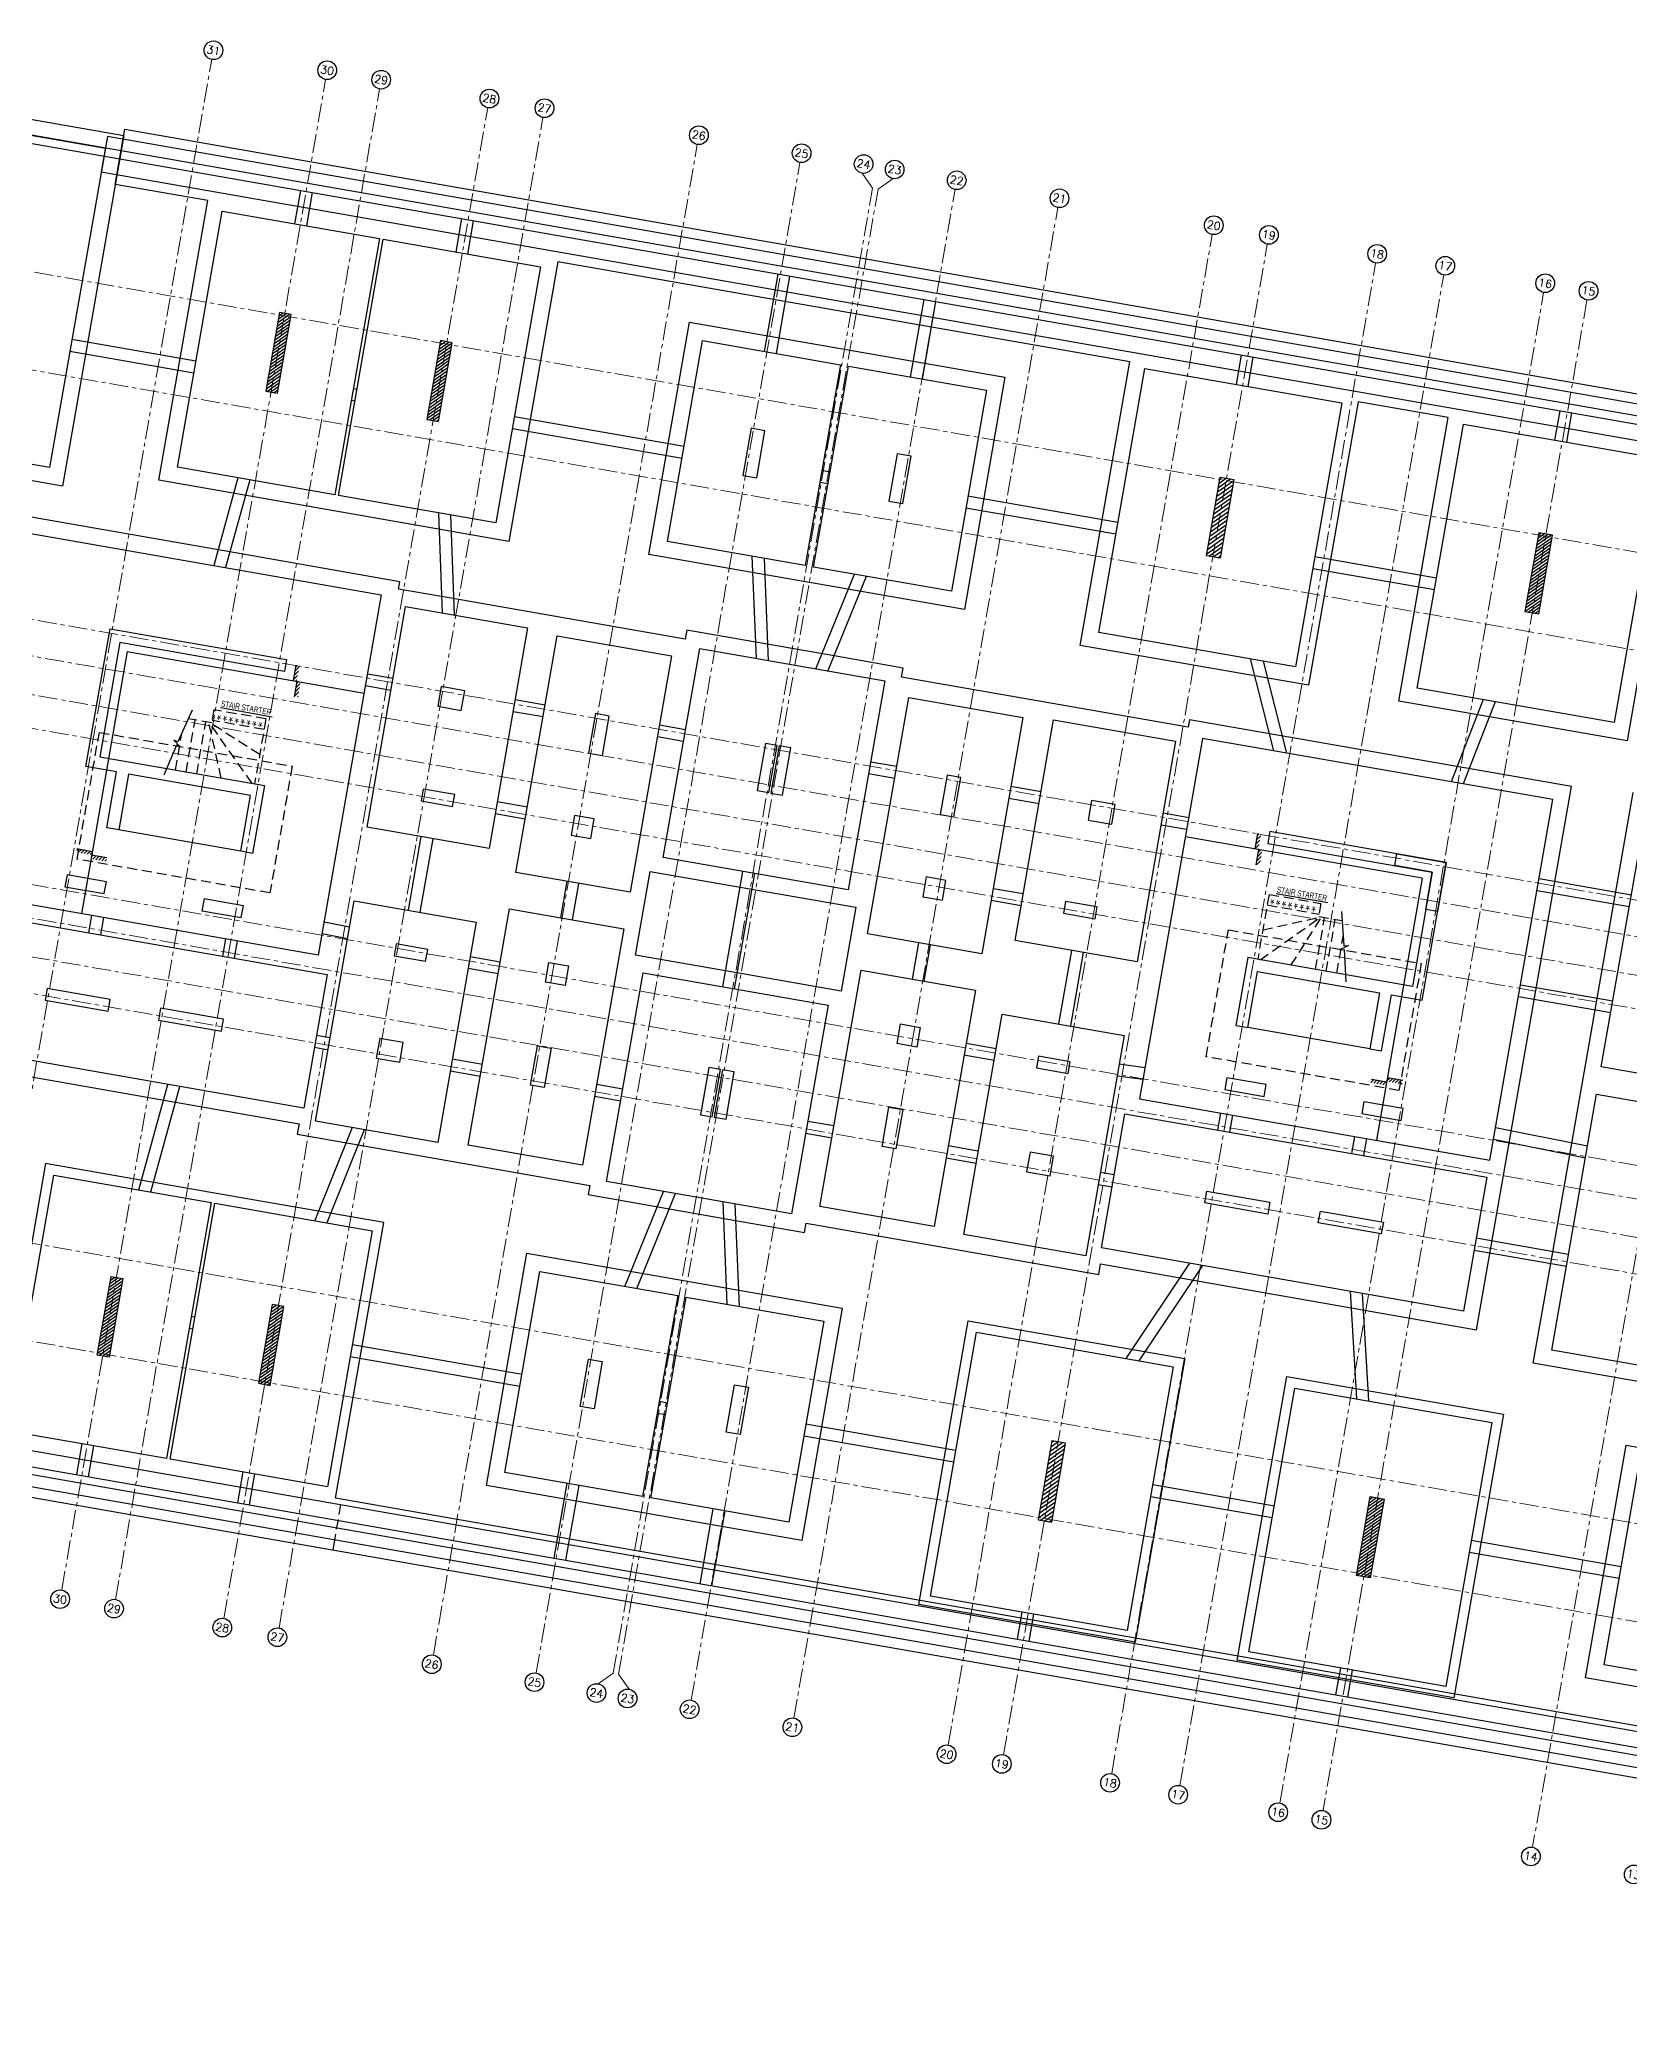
# Model space of a CAD drawing. Header units: metres. Extents: x -9 to 152, y -31 to 76.
# Drawn here: x 65.89 to 105.68, y -28.41 to 21 of the extents above; entities that cross this region are included whole.
import ezdxf
from ezdxf.enums import TextEntityAlignment as Align

# ---------------------------------------------------------------- set-up
doc = ezdxf.new("R2010")
doc.units = ezdxf.units.M
doc.linetypes.add('CENTER2', pattern=[28.575, 19.05, -3.175, 3.175, -3.175])
doc.linetypes.add('HIDDEN', pattern=[0.375, 0.25, -0.125])
for name, color, linetype in [('Column', 4, 'Continuous'), ('PCFooting', 7, 'Continuous'), ('RCFooting', 5, 'Continuous'), ('S-BEAM-LINE', 3, 'Continuous'), ('S-COLS-DIMS', 2, 'Continuous'), ('S-COLS-GRID', 1, 'CENTER2'), ('S-CUTT-LINE', 9, 'Continuous'), ('S-GRID-CIRC', 3, 'Continuous'), ('S-GRID-CIRC-TEXT', 3, 'Continuous'), ('S-RBAR-TEXT', 50, 'Continuous'), ('S-SLAB-HATH', 252, 'Continuous'), ('S-STRS-DOLS', 2, 'Continuous'), ('S-STRS-LINE', 2, 'HIDDEN'), ('S-TITL-1', 3, 'Continuous'), ('ShearWall', 15, 'Continuous'), ('Smelle', 21, 'Continuous'), ('Wall', 1, 'Continuous')]:
    doc.layers.add(name, color=color, linetype=linetype)
doc.styles.add('S-ROMANS', font='romans.shx', dxfattribs={"width": 0.75})
doc.styles.add('S-TXT 1-100', font='swissc.ttf')
pattern_1 = [(45, (866.312386, -359.98025), (-0.044194174, 0.044194174), [])]

# ---------------------------------------------------------------- blocks, each defined once
blk = doc.blocks.new('*U298')
at = {"layer": 'S-STRS-DOLS', "ltscale": 0.025, "style": 'S-TXT 1-100'}
for p in [(-1135, -83), (-985, -83), (-835, -83), (-685, -83), (-535, -83), (-385, -83), (-235, -83), (-85, -83)]:
    blk.add_text('*', height=250, dxfattribs=at).set_placement(p, align=Align.BOTTOM_CENTER)
blk = doc.blocks.new('STR DOWELS')
at = {"layer": 'S-CUTT-LINE'}
for points in [[(-380.104, 8.688), (-380.315, 9.528), (-380.424, 9.501), (-380.229, 9.644), (-380.338, 9.616), (-380.516, 10.408)], [(-352.184, 8.688), (-352.395, 9.528), (-352.504, 9.501), (-352.308, 9.644), (-352.417, 9.616), (-352.596, 10.408)], [(-322.988, 8.688), (-322.776, 9.528), (-322.667, 9.501), (-322.863, 9.644), (-322.754, 9.616), (-322.576, 10.408)]]:
    blk.add_lwpolyline(points, dxfattribs=at)
at = {"layer": 'S-STRS-LINE'}
for p, q in [((-380.256, 10.231), (-380.256, 9.291)), ((-379.986, 10.231), (-379.986, 8.911)), ((-379.716, 10.231), (-379.716, 8.911)), ((-379.092, 10.231), (-379.639, 8.911)), ((-378.307, 10.231), (-379.627, 8.911)), ((-378.246, 8.581), (-378.246, 10.231)), ((-352.336, 10.231), (-352.336, 9.291)), ((-352.066, 10.231), (-352.066, 8.911)), ((-351.796, 10.231), (-351.796, 8.911)), ((-351.172, 10.231), (-351.719, 8.911)), ((-350.387, 10.231), (-351.707, 8.911)), ((-350.326, 8.581), (-350.326, 10.231)), ((-324.846, 8.581), (-324.846, 10.231)), ((-324.785, 10.231), (-323.465, 8.911)), ((-324, 10.231), (-323.453, 8.911)), ((-323.376, 10.231), (-323.376, 8.911)), ((-323.106, 10.231), (-323.106, 8.911)), ((-322.836, 10.231), (-322.836, 9.291)), ((-378.246, 9.483), (-379.626, 8.911)), ((-350.326, 9.483), (-351.706, 8.911)), ((-324.846, 9.483), (-323.465, 8.911)), ((-378.246, 8.851), (-379.566, 8.851)), ((-378.246, 8.581), (-379.566, 8.581)), ((-350.326, 8.851), (-351.646, 8.851)), ((-350.326, 8.581), (-351.646, 8.581)), ((-324.846, 8.851), (-323.526, 8.851)), ((-324.846, 8.581), (-323.526, 8.581))]:
    blk.add_line(p, q, dxfattribs=at)
for points in [[(-379.566, 8.581), (-379.566, 8.911), (-380.16, 8.911)], [(-351.646, 8.581), (-351.646, 8.911), (-352.24, 8.911)], [(-323.526, 8.581), (-323.526, 8.911), (-322.932, 8.911)]]:
    blk.add_lwpolyline(points, dxfattribs=at)
at = {"layer": 'S-STRS-DOLS', "yscale": 0.001, "zscale": 0.001}
for p, xscale in [((-378.273, 8.574), 0.001), ((-350.353, 8.574), 0.001), ((-324.819, 8.574), -0.001)]:
    blk.add_blockref('*U298', p, dxfattribs=dict(at, xscale=xscale))
at = {"layer": 'S-TITL-1', "color": 3, "extrusion": (-4.49311e-06, -1.04278e-06, 1), "style": 'S-TXT 1-100', "width": 0.75}
for p in [(-378.38, 8.44, 0.002), (-350.501, 8.502, 0.002), (-323.677, 8.469, 0.001)]:
    blk.add_text('%%USTAIR STARTER ', height=0.15, rotation=180, dxfattribs=at).set_placement(p)
blk = doc.blocks.new('S-GRID-CIRC')
at = {"layer": 'S-GRID-CIRC'}
blk.add_circle((0, 0), 0.35, dxfattribs=at)
at = {"layer": 'S-GRID-CIRC-TEXT', "color": 3, "style": 'S-ROMANS', "flags": 8}
blk.add_attdef('GRID-CIRC', text='', height=0.3, dxfattribs=at).set_placement((0, 0), align=Align.MIDDLE)

msp = doc.modelspace()

# ---------------------------------------------------------------- hatches: boundary and pattern name
at = {"layer": 'S-RBAR-TEXT'}
h = msp.add_hatch(dxfattribs=at)
h.set_pattern_fill('ANSI31', color=0, scale=0.5, angle=360)
h.set_pattern_definition(pattern_1)
h.paths.add_polyline_path([(72.395, 5.334), (72.308, 5.353), (72.241, 4.968), (72.328, 4.953)])
h = msp.add_hatch(dxfattribs=at)
h.set_pattern_fill('ANSI31', color=0, scale=0.5, angle=360)
h.set_pattern_definition(pattern_1)
h.paths.add_polyline_path([(72.427, 4.936), (72.34, 4.951), (72.273, 4.57), (72.362, 4.56)])
h = msp.add_hatch(dxfattribs=at)
h.set_pattern_fill('ANSI31', color=0, scale=0.5, angle=360)
h.set_pattern_definition(pattern_1)
h.paths.add_polyline_path([(96.458, 1.128), (96.371, 1.147), (96.303, 0.762), (96.391, 0.747)])
h = msp.add_hatch(dxfattribs=at)
h.set_pattern_fill('ANSI31', color=0, scale=0.5, angle=360)
h.set_pattern_definition(pattern_1)
h.paths.add_polyline_path([(67.215, 0.699), (67.199, 0.611), (66.818, 0.678), (66.839, 0.764)])
h = msp.add_hatch(dxfattribs=at)
h.set_pattern_fill('ANSI31', color=0, scale=0.5, angle=360)
h.set_pattern_definition(pattern_1)
h.paths.add_polyline_path([(67.578, 0.533), (67.567, 0.445), (67.182, 0.512), (67.197, 0.6)])
h = msp.add_hatch(dxfattribs=at)
h.set_pattern_fill('ANSI31', color=0, scale=0.5, angle=360)
h.set_pattern_definition(pattern_1)
h.paths.add_polyline_path([(96.49, 0.729), (96.402, 0.745), (96.335, 0.363), (96.424, 0.354)])
h = msp.add_hatch(dxfattribs=at)
h.set_pattern_fill('ANSI31', color=0, scale=0.5, angle=360)
h.set_pattern_definition(pattern_1)
h.paths.add_polyline_path([(99.224, -4.998), (99.205, -5.085), (99.589, -5.153), (99.605, -5.065)])
h = msp.add_hatch(dxfattribs=at)
h.set_pattern_fill('ANSI31', color=0, scale=0.5, angle=360)
h.set_pattern_definition(pattern_1)
h.paths.add_polyline_path([(99.622, -4.966), (99.607, -5.054), (99.988, -5.12), (99.998, -5.032)])
at = {"layer": 'S-SLAB-HATH'}
h = msp.add_hatch(dxfattribs=at)
h.set_pattern_fill('ANSI31', color=256, scale=0.5, angle=170.085)
h.set_pattern_definition([(215.085013, (-445.00257, 204.532057), (0.035924452, -0.051143756), [])])
h.paths.add_polyline_path([(72.195, 14.123), (71.899, 14.175), (71.555, 12.204), (71.85, 12.153)])
h = msp.add_hatch(dxfattribs=at)
h.set_pattern_fill('ANSI31', color=256, scale=0.5, angle=170.085)
h.set_pattern_definition([(215.085013, (-426.32799, 225.840233), (0.035924452, -0.051143756), [])])
h.paths.add_polyline_path([(76.224, 13.419), (75.928, 13.47), (75.584, 11.5), (75.879, 11.448)])
h = msp.add_hatch(dxfattribs=at)
h.set_pattern_fill('ANSI31', color=256, scale=0.025, angle=170.085)
h.set_pattern_definition([(215.085013, (-108.31186, 196.707), (0.045624054, -0.06495257), [])])
h.paths.add_polyline_path([(95.437, 10.06), (95.782, 10), (95.438, 8.03), (95.093, 8.09)])
h = msp.add_hatch(dxfattribs=at)
h.set_pattern_fill('ANSI31', color=256, scale=0.5, angle=170.085)
h.set_pattern_definition([(215.085013, (-413.697484, 199.06003), (0.035924452, -0.051143756), [])])
h.paths.add_polyline_path([(103.751, 8.607), (103.407, 8.667), (103.062, 6.697), (103.407, 6.637)])
h = msp.add_hatch(dxfattribs=at)
h.set_pattern_fill('ANSI31', color=256, scale=0.5, angle=170.085)
h.set_pattern_definition([(215.085013, (-445.00257, 204.532056), (0.035924452, -0.051143756), [])])
h.paths.add_polyline_path([(67.637, -11.952), (67.341, -11.9), (67.686, -9.93), (67.981, -9.982)])
h = msp.add_hatch(dxfattribs=at)
h.set_pattern_fill('ANSI31', color=256, scale=0.5, angle=170.085)
h.set_pattern_definition([(215.085013, (-430.446695, 202.27749), (0.035924452, -0.051143756), [])])
h.paths.add_polyline_path([(72.01, -10.686), (71.715, -10.634), (71.37, -12.604), (71.666, -12.656)])
h = msp.add_hatch(dxfattribs=at)
h.set_pattern_fill('ANSI31', color=256, scale=0.025, angle=170.085)
h.set_pattern_definition([(215.085013, (-108.31187, 196.70698), (0.045624054, -0.06495257), [])])
h.paths.add_polyline_path([(90.88, -16.015), (91.224, -16.075), (91.569, -14.105), (91.224, -14.044)])
h = msp.add_hatch(dxfattribs=at)
h.set_pattern_fill('ANSI31', color=256, scale=0.5, angle=170.085)
h.set_pattern_definition([(215.085013, (-413.69749, 199.059995), (0.035924452, -0.051143756), [])])
h.paths.add_polyline_path([(99.193, -17.468), (98.849, -17.408), (99.193, -15.437), (99.538, -15.498)])

# ---------------------------------------------------------------- linework, layer by layer
at = {"layer": 'Column', "linetype": 'Continuous'}
for points in [[(83.84, 10.037), (84.047, 11.219), (83.702, 11.279), (83.495, 10.097)], [(87.495, 9.398), (87.701, 10.58), (87.357, 10.64), (87.15, 9.458)], [(75.858, 4.326), (76.449, 4.222), (76.535, 4.715), (75.944, 4.818)], [(80.15, 4.083), (79.805, 4.143), (79.633, 3.158), (79.978, 3.098)], [(84.145, 2.167), (84.351, 3.349), (84.056, 3.4), (83.849, 2.218)], [(84.489, 2.106), (84.696, 3.288), (84.4, 3.34), (84.194, 2.158)], [(88.946, 2.546), (88.602, 2.606), (88.43, 1.621), (88.774, 1.56)], [(75.444, 1.962), (76.232, 1.824), (76.284, 2.119), (75.496, 2.257)], [(79.776, 1.509), (79.284, 1.595), (79.197, 1.103), (79.69, 1.017)], [(92.131, 1.481), (92.722, 1.378), (92.808, 1.87), (92.217, 1.974)], [(66.583, 0.11), (66.531, -0.186), (67.516, -0.358), (67.568, -0.062)], [(88.573, -0.029), (88.08, 0.058), (87.994, -0.435), (88.487, -0.521)], [(69.959, -0.785), (70.944, -0.957), (70.996, -0.662), (70.011, -0.489)], [(91.519, -0.848), (92.307, -0.986), (92.358, -0.69), (91.57, -0.553)], [(74.768, -1.91), (75.556, -2.047), (75.607, -1.752), (74.819, -1.614)], [(79.048, -2.658), (78.555, -2.572), (78.641, -2.079), (79.134, -2.165)], [(87.844, -4.195), (87.352, -4.109), (87.438, -3.617), (87.93, -3.703)], [(74.32, -4.471), (74.911, -4.574), (74.997, -4.082), (74.406, -3.978)], [(78.526, -5.206), (78.181, -5.146), (78.354, -4.161), (78.698, -4.221)], [(90.842, -4.719), (91.63, -4.857), (91.682, -4.562), (90.894, -4.424)], [(82.727, -5.94), (82.934, -4.758), (82.639, -4.707), (82.432, -5.889)], [(83.072, -6.001), (83.279, -4.819), (82.983, -4.767), (82.777, -5.949)], [(95.551, -5.258), (96.536, -5.431), (96.588, -5.135), (95.603, -4.963)], [(87.323, -6.744), (86.978, -6.683), (87.15, -5.698), (87.495, -5.759)], [(99.031, -5.562), (98.979, -5.858), (99.964, -6.03), (100.016, -5.734)], [(90.593, -7.315), (91.184, -7.419), (91.27, -6.926), (90.679, -6.823)], [(79.977, -12.062), (79.771, -13.244), (79.426, -13.184), (79.633, -12.002)], [(83.632, -12.701), (83.425, -13.883), (83.08, -13.823), (83.287, -12.641)]]:
    msp.add_lwpolyline(points, close=True, dxfattribs=at)
at = {"layer": 'PCFooting', "ltscale": 20}
msp.add_line((73.274, -16.524, 0), (73.231, -16.77), dxfattribs=at)
for points in [[(63.236, 10.4), (60.265, 10.919), (61.797, 19.686), (68.003, 18.601), (66.471, 9.834), (63.532, 10.348)], [(62.981, -4.468), (69.297, -5.572), (72.388, -6.113), (72.342, -6.376), (73.867, -6.643), (79.661, -7.656), (79.621, -7.885), (83.309, -8.529), (85.039, -8.832), (85.079, -8.603), (92.399, -9.882), (92.445, -9.619), (101.852, -11.263), (104.225, 2.317), (94.67, 3.988), (94.638, 3.802), (87.467, 5.055), (87.507, 5.284), (85.777, 5.587), (82.089, 6.231), (82.049, 6.002), (75.952, 7.068), (74.877, 7.256), (74.91, 7.442), (70.657, 8.185), (65.355, 9.112)], [(107.606, -12.857), (103.272, -12.1), (103.707, -9.608), (105.767, 2.174)]]:
    msp.add_lwpolyline(points, dxfattribs=at)
for points in [[(81.145, 8.122), (82.161, 13.934), (90.051, 12.555), (89.036, 6.743)], [(83.06, -2.293), (80.805, -1.899), (81.171, 0.199), (83.427, -0.195), (86.323, -0.701), (85.956, -2.8)], [(78.092, -9.347), (85.982, -10.726), (84.966, -16.538), (77.076, -15.159)], [(94.553, -11.987), (93.313, -19.079), (87.895, -18.132), (89.135, -11.04)], [(102.522, -13.38), (101.282, -20.472), (95.864, -19.525), (97.104, -12.433)], [(104.579, -19.966), (105.595, -14.154), (113.485, -15.534), (112.469, -21.345)]]:
    msp.add_lwpolyline(points, close=True, dxfattribs=at)
at = {"layer": 'PCFooting'}
msp.add_lwpolyline([(73.304, -15.48), (74.509, -8.585), (70.468, -7.879), (66.048, -7.106), (64.842, -14.001), (62.232, -13.545), (63.534, -6.098), (57.623, -5.065), (56.342, -12.397), (51.462, -11.538), (51.22, -12.923), (132.423, -27.117), (132.664, -25.738), (132.911, -25.781), (134.192, -18.449), (128.282, -17.416), (126.98, -24.863), (124.37, -24.407), (125.575, -17.511), (121.546, -16.807), (117.114, -16.032), (115.908, -22.927)], close=True, dxfattribs=at)
at = {"layer": 'PCFooting', "ltscale": 20}
for points in [[(106.857, 10.548, 0), (105.618, 3.459, 0), (102.172, 4.061, 0), (99.904, 4.457, 0), (101.144, 11.546, 0), (98.888, 11.941, 0), (97.649, 4.852, 0), (96.295, 5.088, 0), (91.935, 5.85, 0), (93.174, 12.939, 0), (78.861, 15.441, 0), (77.639, 8.451, 0), (68.882, 9.981, 0), (70.104, 16.972, 0), (67.789, 17.377, 0), (68.03, 18.756, 0)], [(68.03, 18.756, 0), (132.483, 7.49, 0)]]:
    msp.add_polyline3d(points, dxfattribs=at)
at = {"layer": 'RCFooting', "ltscale": 20}
for p, q in [((68.088, 5.694), (66.942, -0.86)), ((68.088, 5.694), (74.017, 4.658)), ((100.495, 0.029), (94.566, 1.066)), ((100.495, 0.029), (99.349, -6.525))]:
    msp.add_line(p, q, dxfattribs=at)
for points in [[(67.542, 18.283), (66.146, 10.297), (60.728, 11.244), (62.124, 19.23)], [(69.345, 10.307), (70.464, 16.709), (74.404, 16.021), (73.285, 9.618)], [(73.374, 9.602), (74.493, 16.005), (78.433, 15.316), (77.314, 8.914)], [(85.934, 12.869), (85.056, 7.845), (81.608, 8.447), (82.486, 13.471)], [(89.589, 12.23), (88.71, 7.206), (85.263, 7.809), (86.141, 12.832)], [(98.477, 11.914), (97.323, 5.314), (92.398, 6.175), (93.552, 12.775)], [(106.446, 10.521), (105.293, 3.921), (100.367, 4.782), (101.521, 11.382)], [(72.871, -1.897), (64.104, -0.364), (65.68, 8.649), (74.447, 7.117)], [(78.108, 6.285), (77.144, 0.769), (74.09, 1.303), (75.054, 6.819)], [(77.817, 0.174), (78.85, 6.085), (81.707, 5.585), (80.674, -0.325)], [(81.501, 0.548), (82.414, 5.768), (87.044, 4.959), (86.131, -0.262)], [(86.614, -1.363), (87.647, 4.547), (90.503, 4.048), (89.47, -1.863)], [(94.323, 3.451), (93.359, -2.066), (90.305, -1.532), (91.27, 3.985)], [(93.42, -5.489), (102.187, -7.021), (103.763, 1.992), (94.995, 3.525)], [(109.638, 1.091), (108.519, -5.312), (104.973, -4.692), (106.092, 1.711)], [(64.029, -0.794), (73.092, -2.378), (72.506, -5.727), (63.444, -4.143)], [(76.822, -1.069), (75.858, -6.585), (72.804, -6.051), (73.769, -0.535)], [(76.624, -6.648), (77.658, -0.738), (80.514, -1.237), (79.481, -7.148)], [(80.084, -7.56), (80.997, -2.339), (85.627, -3.148), (84.714, -8.369)], [(85.421, -8.186), (86.454, -2.275), (89.311, -2.775), (88.278, -8.685)], [(93.038, -3.903), (92.074, -9.419), (89.02, -8.886), (89.984, -3.369)], [(108.4, -5.992), (107.281, -12.395), (103.735, -11.775), (104.854, -5.372)], [(93.049, -5.867), (102.112, -7.451), (101.526, -10.8), (92.464, -9.216)], [(65.132, -13.798), (66.251, -7.395), (70.191, -8.084), (69.072, -14.487)], [(69.16, -14.502), (70.28, -8.099), (74.22, -8.788), (73.101, -15.191)], [(81.865, -10.412), (80.986, -15.436), (77.539, -14.834), (78.417, -9.81)], [(85.519, -11.051), (84.641, -16.075), (81.193, -15.472), (82.071, -10.449)], [(94.264, -12.19), (93.11, -18.79), (88.185, -17.929), (89.338, -11.329)], [(102.233, -13.583), (101.079, -20.183), (96.154, -19.322), (97.307, -12.722)], [(109.368, -15.22), (108.489, -20.244), (105.042, -19.641), (105.92, -14.617)]]:
    msp.add_lwpolyline(points, close=True, dxfattribs=at)
at = {"layer": 'RCFooting', "ltscale": 20, "elevation": 0}
msp.add_lwpolyline([(132.834, 7.175), (67.593, 18.578), (67.438, 17.692), (132.679, 6.288)], close=True, dxfattribs=at)
at = {"layer": 'RCFooting', "ltscale": 20}
msp.add_polyline3d([(61.963, -13.633, 0), (82.487, -17.221, 0), (127.204, -25.037, 0), (127.049, -25.924, 0), (61.808, -14.52, 0)], close=True, dxfattribs=at)
at = {"layer": 'S-COLS-DIMS', "color": 0}
msp.add_lwpolyline([(99.861, 0.638), (101.092, 0.422), (100.877, -0.809), (100.581, -0.757), (100.745, 0.179), (99.809, 0.342)], close=True, dxfattribs=at)
msp.add_lwpolyline([(99.861, 0.638), (101.092, 0.422), (100.877, -0.809), (100.581, -0.757), (100.745, 0.179), (99.809, 0.342)], close=True, dxfattribs=at)
at = {"layer": 'S-COLS-GRID', "lineweight": 0, "ltscale": 0.025}
for p, q in [((151.876, 0.134), (35.809, 20.422)), ((63.603, -17.276), (70.206, 20.501)), ((66.45, -17.773), (73.053, 20.003)), ((67.8, -18.009), (74.403, 19.767)), ((70.508, -18.483), (77.112, 19.294)), ((71.888, -18.724), (78.491, 19.053)), ((75.749, -19.399), (82.352, 18.378)), ((151.46, -2.25), (35.392, 18.038)), ((78.32, -19.848), (84.923, 17.928)), ((86.739, 17.281), (86.475, 17.657)), ((86.877, 17.259), (87.251, 17.522)), ((80.248, -19.856), (86.739, 17.281)), ((80.385, -19.881), (86.877, 17.259)), ((82.201, -20.527), (88.804, 17.25)), ((84.772, -20.976), (91.375, 16.801)), ((88.634, -21.651), (95.237, 16.126)), ((90.013, -21.892), (96.616, 15.885)), ((92.722, -22.366), (99.325, 15.411)), ((94.426, -22.664), (101.029, 15.113)), ((96.928, -23.101), (103.531, 14.676)), ((104.615, 14.486), (98.011, -23.29)), ((109.855, 13.57), (103.252, -24.206)), ((149.669, -8.18), (34.314, 11.983)), ((149.853, -9.126), (34.172, 11.095)), ((149.69, -10.062), (34.003, 10.16)), ((149.207, -10.82), (33.862, 9.342)), ((148.698, -14.64), (33.183, 5.552)), ((148.895, -15.517), (33.066, 4.73)), ((148.731, -16.452), (32.886, 3.797)), ((148.237, -17.28), (32.733, 2.91)), ((147.756, -23.439), (31.689, -3.151)), ((147.339, -25.823), (31.272, -5.534)), ((80.248, -19.856), (79.872, -20.12)), ((80.385, -19.88), (80.649, -20.255))]:
    msp.add_line(p, q, dxfattribs=at)
at = {"layer": 'S-RBAR-TEXT', "color": 0}
for p, q in [((72.308, 5.353), (72.241, 4.968)), ((72.273, 4.567), (72.34, 4.951)), ((96.371, 1.147), (96.303, 0.762)), ((66.831, 0.766), (67.215, 0.699)), ((67.582, 0.533), (67.197, 0.6)), ((96.335, 0.361), (96.402, 0.745)), ((99.22, -4.998), (99.605, -5.065)), ((100.005, -5.033), (99.622, -4.966))]:
    msp.add_line(p, q, dxfattribs=at)
at = {"layer": 'S-STRS-LINE'}
msp.add_line((73.429, -15.637), (73.274, -16.524, 0), dxfattribs=at)
for points in [[(71.66, -0.341), (66.833, 0.503), (67.392, 3.674), (72.219, 2.83)], [(99.911, -5.279), (95.084, -4.436), (95.643, -1.264), (100.469, -2.108)]]:
    msp.add_lwpolyline(points, close=True, dxfattribs=at)
at = {"layer": 'ShearWall'}
for points in [[(72.195, 14.123), (71.899, 14.175), (71.555, 12.204), (71.85, 12.153)], [(76.224, 13.419), (75.928, 13.47), (75.584, 11.5), (75.879, 11.448)], [(95.437, 10.06), (95.782, 10), (95.438, 8.03), (95.093, 8.09)], [(103.751, 8.607), (103.407, 8.667), (103.062, 6.697), (103.407, 6.637)], [(66.087, -2.727), (66.036, -3.023), (67.612, -3.298), (67.663, -3.003), (66.087, -2.727), (66.087, -2.727)], [(68.924, -3.223), (68.872, -3.519), (70.449, -3.794), (70.5, -3.499)], [(96.683, -8.075), (96.632, -8.371), (95.056, -8.095), (95.107, -7.8)], [(99.52, -8.571), (99.469, -8.867), (97.892, -8.591), (97.944, -8.296), (99.52, -8.571), (99.52, -8.571)], [(67.637, -11.952), (67.341, -11.9), (67.686, -9.93), (67.981, -9.982)], [(72.01, -10.686), (71.715, -10.634), (71.37, -12.604), (71.666, -12.656)], [(90.88, -16.015), (91.224, -16.075), (91.569, -14.105), (91.224, -14.044)], [(99.193, -17.468), (98.849, -17.408), (99.193, -15.437), (99.538, -15.498)]]:
    msp.add_lwpolyline(points, close=True, dxfattribs=at)
for points in [[(71.225, 0.648), (70.93, 0.7), (71.174, 2.099), (68.12, 2.633), (67.876, 1.234), (67.58, 1.286), (67.825, 2.684), (67.057, 2.819), (67.659, 6.266), (72.072, 5.495), (72.021, 5.199), (67.904, 5.919), (67.404, 3.063), (71.521, 2.343), (71.225, 0.648)], [(95.832, -3.653), (96.128, -3.704), (96.372, -2.306), (99.426, -2.839), (99.181, -4.238), (99.477, -4.29), (99.721, -2.891), (100.49, -3.025), (101.092, 0.422), (96.679, 1.194), (96.628, 0.898), (100.745, 0.179), (100.246, -2.678), (96.128, -1.958), (95.832, -3.653)]]:
    msp.add_lwpolyline(points, dxfattribs=at)
at = {"layer": 'Smelle'}
for p, q in [((72.286, 16.391, 0), (72.432, 17.225, 0)), ((72.582, 16.339, 0), (72.728, 17.173, 0)), ((76.316, 15.687, 0), (76.461, 16.521, 0)), ((76.611, 15.635, 0), (76.757, 16.469, 0)), ((84.038, 13.2, 0), (84.376, 15.137, 0)), ((84.333, 13.148, 0), (84.672, 15.086, 0)), ((87.692, 12.561, 0), (88.031, 14.498, 0)), ((87.988, 12.51, 0), (88.326, 14.447, 0)), ((69.808, 12.956), (66.705, 13.499)), ((69.756, 12.661), (66.654, 13.203)), ((95.842, 12.375, 0), (95.971, 13.111, 0)), ((96.137, 12.323, 0), (96.266, 13.059, 0)), ((73.785, 11.957), (73.697, 11.972)), ((73.837, 12.252), (73.748, 12.268)), ((82.023, 10.821), (77.777, 11.563)), ((103.811, 10.982, 0), (103.94, 11.718, 0)), ((104.107, 10.93, 0), (104.235, 11.666, 0)), ((81.971, 10.526), (77.726, 11.268)), ((70.858, 10.042), (70.253, 7.85)), ((71.155, 9.99), (70.55, 7.798)), ((85.626, 9.887), (85.419, 9.923)), ((85.678, 10.182), (85.471, 10.219)), ((92.878, 8.924), (89.125, 9.58)), ((75.875, 9.165), (75.967, 6.659)), ((76.177, 9.112), (76.269, 6.607)), ((92.827, 8.628), (89.074, 9.284)), ((83.836, 5.52), (83.729, 8.077)), ((84.138, 5.467), (84.031, 8.024)), ((100.848, 7.531), (97.804, 8.063)), ((85.319, 5.261), (86.287, 7.629)), ((85.622, 5.208), (86.59, 7.577)), ((100.796, 7.235), (97.752, 7.767)), ((96.186, 5.513), (96.774, 3.214)), ((96.51, 5.457), (97.099, 3.157)), ((74.102, 5.14), (74.741, 5.029)), ((74.05, 4.845), (74.689, 4.733)), ((77.795, 4.495), (78.549, 4.363)), ((102.018, 4.494), (101.219, 2.437)), ((77.743, 4.199), (78.497, 4.067)), ((102.32, 4.441), (101.52, 2.384)), ((81.354, 3.568), (82.009, 3.454)), ((81.406, 3.864), (82.061, 3.749)), ((86.639, 2.644), (87.294, 2.53)), ((86.691, 2.94), (87.346, 2.825)), ((90.151, 2.03), (90.905, 1.899)), ((90.202, 2.326), (90.957, 2.194)), ((78.05, 1.506), (77.296, 1.638)), ((78.101, 1.802), (77.347, 1.934)), ((94.01, 1.66), (94.65, 1.548)), ((75.44, 1.067), (75.119, -0.771)), ((75.736, 1.015), (75.414, -0.822)), ((93.959, 1.365), (94.598, 1.253)), ((82.992, -2.687), (83.496, 0.199)), ((83.287, -2.739), (83.792, 0.147)), ((103.417, 0.016), (105.725, -0.387)), ((78.938, -0.962), (79.098, -0.049)), ((79.234, -1.013), (79.393, -0.101)), ((90.511, -0.367), (89.755, -0.235)), ((103.365, -0.279), (105.674, -0.683)), ((67.198, -0.905), (67.122, -1.335)), ((67.493, -0.957), (67.418, -1.386)), ((67.493, -0.957), (67.418, -1.386)), ((90.459, -0.663), (89.703, -0.531)), ((73.602, -1.49), (72.964, -1.365)), ((73.653, -1.195), (73.016, -1.07)), ((70.547, -1.49), (70.472, -1.92)), ((70.842, -1.542), (70.767, -1.972)), ((77.425, -2.07), (76.67, -1.938)), ((87.735, -2.499), (87.894, -1.587)), ((88.03, -2.551), (88.19, -1.639)), ((91.713, -1.778), (91.392, -3.615)), ((92.009, -1.83), (91.688, -3.667)), ((77.373, -2.365), (76.619, -2.233)), ((105.209, -3.343), (102.901, -2.939)), ((105.26, -3.047), (102.952, -2.644)), ((73.169, -3.965), (72.825, -3.905)), ((72.773, -4.201), (73.117, -4.261)), ((89.782, -4.534), (89.026, -4.402)), ((89.834, -4.239), (89.078, -4.107)), ((76.171, -4.794), (76.925, -4.926)), ((76.977, -4.631), (76.223, -4.499)), ((92.861, -4.914), (93.505, -5.001)), ((92.913, -4.619), (93.557, -4.706)), ((68.38, -7.767), (69.107, -5.133)), ((68.677, -7.819), (69.404, -5.185)), ((79.782, -5.426), (80.437, -5.54)), ((80.489, -5.245), (79.834, -5.13)), ((95.449, -5.843), (95.374, -6.273)), ((95.745, -5.895), (95.67, -6.325)), ((95.745, -5.895), (95.67, -6.325)), ((73.718, -6.211), (72.781, -8.537)), ((74.02, -6.264), (73.083, -8.589)), ((85.067, -6.349), (85.722, -6.464)), ((85.774, -6.168), (85.119, -6.054)), ((104.626, -6.676), (102.328, -6.213)), ((89.385, -6.8), (88.63, -6.668)), ((98.798, -6.429), (98.723, -6.858)), ((99.094, -6.48), (99.019, -6.91)), ((104.574, -6.972), (102.277, -6.509)), ((88.579, -6.963), (89.333, -7.095)), ((92.782, -7.393), (92.438, -7.333)), ((80.537, -10.18), (81.506, -7.808)), ((80.84, -10.233), (81.809, -7.861)), ((92.387, -7.629), (92.731, -7.689)), ((82.989, -8.067), (83.096, -10.628)), ((83.292, -8.12), (83.399, -10.681)), ((101.793, -9.273), (104.101, -9.677)), ((104.153, -9.381), (101.845, -8.978)), ((93.086, -11.984), (94.676, -9.603)), ((93.409, -12.041), (94.999, -9.659)), ((98.69, -10.304), (98.844, -12.991)), ((98.993, -10.357), (99.148, -13.044)), ((69.642, -11.226), (69.73, -11.242)), ((69.693, -10.931), (69.782, -10.946)), ((73.722, -11.635), (77.968, -12.377)), ((73.671, -11.93), (77.916, -12.673)), ((81.608, -13.099), (81.401, -13.062)), ((81.557, -13.394), (81.35, -13.358)), ((85.07, -13.618), (88.823, -14.275)), ((66.954, -14.117, 0), (66.819, -14.888, 0)), ((67.249, -14.168, 0), (67.114, -14.94, 0)), ((85.019, -13.914), (88.772, -14.57)), ((70.983, -14.821, 0), (70.848, -15.592, 0)), ((71.278, -14.872, 0), (71.144, -15.644, 0)), ((79.09, -15.105, 0), (78.763, -16.976, 0)), ((79.386, -15.156, 0), (79.059, -17.028, 0)), ((93.749, -15.135), (96.793, -15.668)), ((82.745, -15.744, 0), (82.418, -17.615, 0)), ((83.04, -15.795, 0), (82.713, -17.666, 0)), ((93.697, -15.431), (96.741, -15.963)), ((101.718, -16.528), (105.471, -17.184)), ((101.666, -16.824), (105.419, -17.48)), ((90.475, -18.33, 0), (90.357, -19.003, 0)), ((90.77, -18.381, 0), (90.653, -19.054, 0)), ((98.444, -19.722, 0), (98.326, -20.396, 0)), ((98.74, -19.774, 0), (98.622, -20.447, 0))]:
    msp.add_line(p, q, dxfattribs=at)
at = {"layer": 'Smelle', "ltscale": 20}
for p, q in [((70.928, 0.7), (67.874, 1.234)), ((99.18, -4.238), (96.126, -3.704))]:
    msp.add_line(p, q, dxfattribs=at)
at = {"layer": 'Wall', "elevation": 0}
msp.add_lwpolyline([(148.487, 3.931), (147.573, -1.297), (147.77, -1.331), (148.718, 4.093), (56.77, 20.166), (56.735, 19.969)], close=True, dxfattribs=at)
at = {"layer": 'Wall'}
msp.add_lwpolyline([(143.973, -23.052), (143.036, -28.414), (51.214, -12.363), (51.087, -12.348), (51.121, -12.151), (51.249, -12.166), (142.873, -28.182), (143.776, -23.017)], close=True, dxfattribs=at)

# ---------------------------------------------------------------- block references
at = {"layer": 'S-BEAM-LINE', "rotation": 170.0850132742904}
msp.add_blockref('STR DOWELS', (-246.957, 68.398), dxfattribs=at)
at = {"layer": 'S-GRID-CIRC', "extrusion": (4.60555e-06, 2.5355e-07, 1)}
ref = msp.add_blockref('S-GRID-CIRC', (70.247, 20.731, 0), dxfattribs=dict(at, xscale=0.6670000000000025, yscale=0.6670000000000025, zscale=0.6670000000000025, rotation=350.0850132742568))
ref.add_attrib('GRID-CIRC', '31', dxfattribs={"layer": 'S-GRID-CIRC-TEXT', "color": 3, "extrusion": (4.60555e-06, 2.5355e-07, 1), "height": 0.2001, "rotation": 350.085, "style": 'S-ROMANS'}).set_placement((70.247, 20.731, 0), align=Align.MIDDLE)
ref = msp.add_blockref('S-GRID-CIRC', (73.093, 20.233, 0), dxfattribs=dict(at, xscale=0.6670000000000025, yscale=0.6670000000000025, zscale=0.6670000000000025, rotation=350.0850132742568))
ref.add_attrib('GRID-CIRC', '30', dxfattribs={"layer": 'S-GRID-CIRC-TEXT', "color": 3, "extrusion": (4.60555e-06, 2.5355e-07, 1), "height": 0.2001, "rotation": 350.085, "style": 'S-ROMANS'}).set_placement((73.093, 20.233, 0), align=Align.MIDDLE)
ref = msp.add_blockref('S-GRID-CIRC', (74.443, 19.997, 0), dxfattribs=dict(at, xscale=0.6670000000000025, yscale=0.6670000000000025, zscale=0.6670000000000025, rotation=350.0850132742568))
ref.add_attrib('GRID-CIRC', '29', dxfattribs={"layer": 'S-GRID-CIRC-TEXT', "color": 3, "extrusion": (4.60555e-06, 2.5355e-07, 1), "height": 0.2001, "rotation": 350.085, "style": 'S-ROMANS'}).set_placement((74.443, 19.997, 0), align=Align.MIDDLE)
ref = msp.add_blockref('S-GRID-CIRC', (77.152, 19.524, 0), dxfattribs=dict(at, xscale=0.6670000000000025, yscale=0.6670000000000025, zscale=0.6670000000000025, rotation=350.0850132742568))
ref.add_attrib('GRID-CIRC', '28', dxfattribs={"layer": 'S-GRID-CIRC-TEXT', "color": 3, "extrusion": (4.60555e-06, 2.5355e-07, 1), "height": 0.2001, "rotation": 350.085, "style": 'S-ROMANS'}).set_placement((77.152, 19.524, 0), align=Align.MIDDLE)
ref = msp.add_blockref('S-GRID-CIRC', (78.531, 19.283, 0), dxfattribs=dict(at, xscale=0.6670000000000025, yscale=0.6670000000000025, zscale=0.6670000000000025, rotation=350.0850132742568))
ref.add_attrib('GRID-CIRC', '27', dxfattribs={"layer": 'S-GRID-CIRC-TEXT', "color": 3, "extrusion": (4.60555e-06, 2.5355e-07, 1), "height": 0.2001, "rotation": 350.085, "style": 'S-ROMANS'}).set_placement((78.531, 19.283, 0), align=Align.MIDDLE)
ref = msp.add_blockref('S-GRID-CIRC', (82.393, 18.608, 0), dxfattribs=dict(at, xscale=0.6670000000000025, yscale=0.6670000000000025, zscale=0.6670000000000025, rotation=350.0850132742568))
ref.add_attrib('GRID-CIRC', '26', dxfattribs={"layer": 'S-GRID-CIRC-TEXT', "color": 3, "extrusion": (4.60555e-06, 2.5355e-07, 1), "height": 0.2001, "rotation": 350.085, "style": 'S-ROMANS'}).set_placement((82.393, 18.608, 0), align=Align.MIDDLE)
ref = msp.add_blockref('S-GRID-CIRC', (84.964, 18.158, 0), dxfattribs=dict(at, xscale=0.6670000000000025, yscale=0.6670000000000025, zscale=0.6670000000000025, rotation=350.0850132742568))
ref.add_attrib('GRID-CIRC', '25', dxfattribs={"layer": 'S-GRID-CIRC-TEXT', "color": 3, "extrusion": (4.60555e-06, 2.5355e-07, 1), "height": 0.2001, "rotation": 350.085, "style": 'S-ROMANS'}).set_placement((84.964, 18.158, 0), align=Align.MIDDLE)
ref = msp.add_blockref('S-GRID-CIRC', (86.516, 17.887, 0), dxfattribs=dict(at, xscale=0.6670000000000025, yscale=0.6670000000000025, zscale=0.6670000000000025, rotation=350.0850132742568))
ref.add_attrib('GRID-CIRC', '24', dxfattribs={"layer": 'S-GRID-CIRC-TEXT', "color": 3, "extrusion": (4.60555e-06, 2.5355e-07, 1), "height": 0.2001, "rotation": 350.085, "style": 'S-ROMANS'}).set_placement((86.516, 17.887, 0), align=Align.MIDDLE)
ref = msp.add_blockref('S-GRID-CIRC', (87.292, 17.751, 0), dxfattribs=dict(at, xscale=0.6670000000000025, yscale=0.6670000000000025, zscale=0.6670000000000025, rotation=350.0850132742568))
ref.add_attrib('GRID-CIRC', '23', dxfattribs={"layer": 'S-GRID-CIRC-TEXT', "color": 3, "extrusion": (4.60555e-06, 2.5355e-07, 1), "height": 0.2001, "rotation": 350.085, "style": 'S-ROMANS'}).set_placement((87.292, 17.751, 0), align=Align.MIDDLE)
ref = msp.add_blockref('S-GRID-CIRC', (88.845, 17.48, 0), dxfattribs=dict(at, xscale=0.6670000000000025, yscale=0.6670000000000025, zscale=0.6670000000000025, rotation=350.0850132742568))
ref.add_attrib('GRID-CIRC', '22', dxfattribs={"layer": 'S-GRID-CIRC-TEXT', "color": 3, "extrusion": (4.60555e-06, 2.5355e-07, 1), "height": 0.2001, "rotation": 350.085, "style": 'S-ROMANS'}).set_placement((88.845, 17.48, 0), align=Align.MIDDLE)
ref = msp.add_blockref('S-GRID-CIRC', (91.416, 17.031, 0), dxfattribs=dict(at, xscale=0.6670000000000025, yscale=0.6670000000000025, zscale=0.6670000000000025, rotation=350.0850132742568))
ref.add_attrib('GRID-CIRC', '21', dxfattribs={"layer": 'S-GRID-CIRC-TEXT', "color": 3, "extrusion": (4.60555e-06, 2.5355e-07, 1), "height": 0.2001, "rotation": 350.085, "style": 'S-ROMANS'}).set_placement((91.416, 17.031, 0), align=Align.MIDDLE)
ref = msp.add_blockref('S-GRID-CIRC', (95.277, 16.356, 0), dxfattribs=dict(at, xscale=0.6670000000000025, yscale=0.6670000000000025, zscale=0.6670000000000025, rotation=350.0850132742568))
ref.add_attrib('GRID-CIRC', '20', dxfattribs={"layer": 'S-GRID-CIRC-TEXT', "color": 3, "extrusion": (4.60555e-06, 2.5355e-07, 1), "height": 0.2001, "rotation": 350.085, "style": 'S-ROMANS'}).set_placement((95.277, 16.356, 0), align=Align.MIDDLE)
ref = msp.add_blockref('S-GRID-CIRC', (96.656, 16.115, 0), dxfattribs=dict(at, xscale=0.6670000000000025, yscale=0.6670000000000025, zscale=0.6670000000000025, rotation=350.0850132742568))
ref.add_attrib('GRID-CIRC', '19', dxfattribs={"layer": 'S-GRID-CIRC-TEXT', "color": 3, "extrusion": (4.60555e-06, 2.5355e-07, 1), "height": 0.2001, "rotation": 350.085, "style": 'S-ROMANS'}).set_placement((96.656, 16.115, 0), align=Align.MIDDLE)
ref = msp.add_blockref('S-GRID-CIRC', (99.365, 15.641, 0), dxfattribs=dict(at, xscale=0.6670000000000025, yscale=0.6670000000000025, zscale=0.6670000000000025, rotation=350.0850132742568))
ref.add_attrib('GRID-CIRC', '18', dxfattribs={"layer": 'S-GRID-CIRC-TEXT', "color": 3, "extrusion": (4.60555e-06, 2.5355e-07, 1), "height": 0.2001, "rotation": 350.085, "style": 'S-ROMANS'}).set_placement((99.365, 15.641, 0), align=Align.MIDDLE)
ref = msp.add_blockref('S-GRID-CIRC', (101.069, 15.343, 0), dxfattribs=dict(at, xscale=0.6670000000000025, yscale=0.6670000000000025, zscale=0.6670000000000025, rotation=350.0850132742568))
ref.add_attrib('GRID-CIRC', '17', dxfattribs={"layer": 'S-GRID-CIRC-TEXT', "color": 3, "extrusion": (4.60555e-06, 2.5355e-07, 1), "height": 0.2001, "rotation": 350.085, "style": 'S-ROMANS'}).set_placement((101.069, 15.343, 0), align=Align.MIDDLE)
ref = msp.add_blockref('S-GRID-CIRC', (103.571, 14.906, 0), dxfattribs=dict(at, xscale=0.6670000000000025, yscale=0.6670000000000025, zscale=0.6670000000000025, rotation=350.0850132742568))
ref.add_attrib('GRID-CIRC', '16', dxfattribs={"layer": 'S-GRID-CIRC-TEXT', "color": 3, "extrusion": (4.60555e-06, 2.5355e-07, 1), "height": 0.2001, "rotation": 350.085, "style": 'S-ROMANS'}).set_placement((103.571, 14.906, 0), align=Align.MIDDLE)
ref = msp.add_blockref('S-GRID-CIRC', (104.655, 14.716, 0), dxfattribs=dict(at, xscale=0.6670000000000025, yscale=0.6670000000000025, zscale=0.6670000000000025, rotation=350.0850132742568))
ref.add_attrib('GRID-CIRC', '15', dxfattribs={"layer": 'S-GRID-CIRC-TEXT', "color": 3, "extrusion": (4.60555e-06, 2.5355e-07, 1), "height": 0.2001, "rotation": 350.085, "style": 'S-ROMANS'}).set_placement((104.655, 14.716, 0), align=Align.MIDDLE)
ref = msp.add_blockref('S-GRID-CIRC', (66.41, -18.003, 0), dxfattribs=dict(at, xscale=0.6670000000000025, yscale=0.6670000000000025, zscale=0.6670000000000025, rotation=350.0850132742568))
ref.add_attrib('GRID-CIRC', '30', dxfattribs={"layer": 'S-GRID-CIRC-TEXT', "color": 3, "extrusion": (4.60555e-06, 2.5355e-07, 1), "height": 0.2001, "rotation": 350.085, "style": 'S-ROMANS'}).set_placement((66.41, -18.003, 0), align=Align.MIDDLE)
ref = msp.add_blockref('S-GRID-CIRC', (67.759, -18.239, 0), dxfattribs=dict(at, xscale=0.6670000000000025, yscale=0.6670000000000025, zscale=0.6670000000000025, rotation=350.0850132742568))
ref.add_attrib('GRID-CIRC', '29', dxfattribs={"layer": 'S-GRID-CIRC-TEXT', "color": 3, "extrusion": (4.60555e-06, 2.5355e-07, 1), "height": 0.2001, "rotation": 350.085, "style": 'S-ROMANS'}).set_placement((67.759, -18.239, 0), align=Align.MIDDLE)
ref = msp.add_blockref('S-GRID-CIRC', (70.468, -18.713, 0), dxfattribs=dict(at, xscale=0.6670000000000025, yscale=0.6670000000000025, zscale=0.6670000000000025, rotation=350.0850132742568))
ref.add_attrib('GRID-CIRC', '28', dxfattribs={"layer": 'S-GRID-CIRC-TEXT', "color": 3, "extrusion": (4.60555e-06, 2.5355e-07, 1), "height": 0.2001, "rotation": 350.085, "style": 'S-ROMANS'}).set_placement((70.468, -18.713, 0), align=Align.MIDDLE)
ref = msp.add_blockref('S-GRID-CIRC', (71.847, -18.954, 0), dxfattribs=dict(at, xscale=0.6670000000000025, yscale=0.6670000000000025, zscale=0.6670000000000025, rotation=350.0850132742568))
ref.add_attrib('GRID-CIRC', '27', dxfattribs={"layer": 'S-GRID-CIRC-TEXT', "color": 3, "extrusion": (4.60555e-06, 2.5355e-07, 1), "height": 0.2001, "rotation": 350.085, "style": 'S-ROMANS'}).set_placement((71.847, -18.954, 0), align=Align.MIDDLE)
ref = msp.add_blockref('S-GRID-CIRC', (75.709, -19.629, 0), dxfattribs=dict(at, xscale=0.6670000000000025, yscale=0.6670000000000025, zscale=0.6670000000000025, rotation=350.0850132742568))
ref.add_attrib('GRID-CIRC', '26', dxfattribs={"layer": 'S-GRID-CIRC-TEXT', "color": 3, "extrusion": (4.60555e-06, 2.5355e-07, 1), "height": 0.2001, "rotation": 350.085, "style": 'S-ROMANS'}).set_placement((75.709, -19.629, 0), align=Align.MIDDLE)
ref = msp.add_blockref('S-GRID-CIRC', (78.28, -20.078, 0), dxfattribs=dict(at, xscale=0.6670000000000025, yscale=0.6670000000000025, zscale=0.6670000000000025, rotation=350.0850132742568))
ref.add_attrib('GRID-CIRC', '25', dxfattribs={"layer": 'S-GRID-CIRC-TEXT', "color": 3, "extrusion": (4.60555e-06, 2.5355e-07, 1), "height": 0.2001, "rotation": 350.085, "style": 'S-ROMANS'}).set_placement((78.28, -20.078, 0), align=Align.MIDDLE)
ref = msp.add_blockref('S-GRID-CIRC', (79.832, -20.35, 0), dxfattribs=dict(at, xscale=0.6670000000000025, yscale=0.6670000000000025, zscale=0.6670000000000025, rotation=350.0850132742568))
ref.add_attrib('GRID-CIRC', '24', dxfattribs={"layer": 'S-GRID-CIRC-TEXT', "color": 3, "extrusion": (4.60555e-06, 2.5355e-07, 1), "height": 0.2001, "rotation": 350.085, "style": 'S-ROMANS'}).set_placement((79.832, -20.35, 0), align=Align.MIDDLE)
ref = msp.add_blockref('S-GRID-CIRC', (80.608, -20.485, 0), dxfattribs=dict(at, xscale=0.6670000000000025, yscale=0.6670000000000025, zscale=0.6670000000000025, rotation=350.0850132742568))
ref.add_attrib('GRID-CIRC', '23', dxfattribs={"layer": 'S-GRID-CIRC-TEXT', "color": 3, "extrusion": (4.60555e-06, 2.5355e-07, 1), "height": 0.2001, "rotation": 350.085, "style": 'S-ROMANS'}).set_placement((80.608, -20.485, 0), align=Align.MIDDLE)
ref = msp.add_blockref('S-GRID-CIRC', (82.161, -20.757, 0), dxfattribs=dict(at, xscale=0.6670000000000025, yscale=0.6670000000000025, zscale=0.6670000000000025, rotation=350.0850132742568))
ref.add_attrib('GRID-CIRC', '22', dxfattribs={"layer": 'S-GRID-CIRC-TEXT', "color": 3, "extrusion": (4.60555e-06, 2.5355e-07, 1), "height": 0.2001, "rotation": 350.085, "style": 'S-ROMANS'}).set_placement((82.161, -20.757, 0), align=Align.MIDDLE)
ref = msp.add_blockref('S-GRID-CIRC', (84.732, -21.206, 0), dxfattribs=dict(at, xscale=0.6670000000000025, yscale=0.6670000000000025, zscale=0.6670000000000025, rotation=350.0850132742568))
ref.add_attrib('GRID-CIRC', '21', dxfattribs={"layer": 'S-GRID-CIRC-TEXT', "color": 3, "extrusion": (4.60555e-06, 2.5355e-07, 1), "height": 0.2001, "rotation": 350.085, "style": 'S-ROMANS'}).set_placement((84.732, -21.206, 0), align=Align.MIDDLE)
ref = msp.add_blockref('S-GRID-CIRC', (88.593, -21.881, 0), dxfattribs=dict(at, xscale=0.6670000000000025, yscale=0.6670000000000025, zscale=0.6670000000000025, rotation=350.0850132742568))
ref.add_attrib('GRID-CIRC', '20', dxfattribs={"layer": 'S-GRID-CIRC-TEXT', "color": 3, "extrusion": (4.60555e-06, 2.5355e-07, 1), "height": 0.2001, "rotation": 350.085, "style": 'S-ROMANS'}).set_placement((88.593, -21.881, 0), align=Align.MIDDLE)
ref = msp.add_blockref('S-GRID-CIRC', (89.973, -22.122, 0), dxfattribs=dict(at, xscale=0.6670000000000025, yscale=0.6670000000000025, zscale=0.6670000000000025, rotation=350.0850132742568))
ref.add_attrib('GRID-CIRC', '19', dxfattribs={"layer": 'S-GRID-CIRC-TEXT', "color": 3, "extrusion": (4.60555e-06, 2.5355e-07, 1), "height": 0.2001, "rotation": 350.085, "style": 'S-ROMANS'}).set_placement((89.973, -22.122, 0), align=Align.MIDDLE)
ref = msp.add_blockref('S-GRID-CIRC', (92.681, -22.596, 0), dxfattribs=dict(at, xscale=0.6670000000000025, yscale=0.6670000000000025, zscale=0.6670000000000025, rotation=350.0850132742568))
ref.add_attrib('GRID-CIRC', '18', dxfattribs={"layer": 'S-GRID-CIRC-TEXT', "color": 3, "extrusion": (4.60555e-06, 2.5355e-07, 1), "height": 0.2001, "rotation": 350.085, "style": 'S-ROMANS'}).set_placement((92.681, -22.596, 0), align=Align.MIDDLE)
ref = msp.add_blockref('S-GRID-CIRC', (94.386, -22.893, 0), dxfattribs=dict(at, xscale=0.6670000000000025, yscale=0.6670000000000025, zscale=0.6670000000000025, rotation=350.0850132742568))
ref.add_attrib('GRID-CIRC', '17', dxfattribs={"layer": 'S-GRID-CIRC-TEXT', "color": 3, "extrusion": (4.60555e-06, 2.5355e-07, 1), "height": 0.2001, "rotation": 350.085, "style": 'S-ROMANS'}).set_placement((94.386, -22.893, 0), align=Align.MIDDLE)
ref = msp.add_blockref('S-GRID-CIRC', (96.888, -23.331, 0), dxfattribs=dict(at, xscale=0.6670000000000025, yscale=0.6670000000000025, zscale=0.6670000000000025, rotation=350.0850132742568))
ref.add_attrib('GRID-CIRC', '16', dxfattribs={"layer": 'S-GRID-CIRC-TEXT', "color": 3, "extrusion": (4.60555e-06, 2.5355e-07, 1), "height": 0.2001, "rotation": 350.085, "style": 'S-ROMANS'}).set_placement((96.888, -23.331, 0), align=Align.MIDDLE)
ref = msp.add_blockref('S-GRID-CIRC', (97.971, -23.52, 0), dxfattribs=dict(at, xscale=0.6670000000000025, yscale=0.6670000000000025, zscale=0.6670000000000025, rotation=350.0850132742568))
ref.add_attrib('GRID-CIRC', '15', dxfattribs={"layer": 'S-GRID-CIRC-TEXT', "color": 3, "extrusion": (4.60555e-06, 2.5355e-07, 1), "height": 0.2001, "rotation": 350.085, "style": 'S-ROMANS'}).set_placement((97.971, -23.52, 0), align=Align.MIDDLE)
ref = msp.add_blockref('S-GRID-CIRC', (103.212, -24.436, 0), dxfattribs=dict(at, xscale=0.6670000000000025, yscale=0.6670000000000025, zscale=0.6670000000000025, rotation=350.0850132742568))
ref.add_attrib('GRID-CIRC', '14', dxfattribs={"layer": 'S-GRID-CIRC-TEXT', "color": 3, "extrusion": (4.60555e-06, 2.5355e-07, 1), "height": 0.2001, "rotation": 350.085, "style": 'S-ROMANS'}).set_placement((103.212, -24.436, 0), align=Align.MIDDLE)
ref = msp.add_blockref('S-GRID-CIRC', (105.783, -24.886, 0), dxfattribs=dict(at, xscale=0.6670000000000025, yscale=0.6670000000000025, zscale=0.6670000000000025, rotation=350.0850132742568))
ref.add_attrib('GRID-CIRC', '13', dxfattribs={"layer": 'S-GRID-CIRC-TEXT', "color": 3, "extrusion": (4.60555e-06, 2.5355e-07, 1), "height": 0.2001, "rotation": 350.085, "style": 'S-ROMANS'}).set_placement((105.783, -24.886, 0), align=Align.MIDDLE)

doc.saveas('drawing.dxf')
